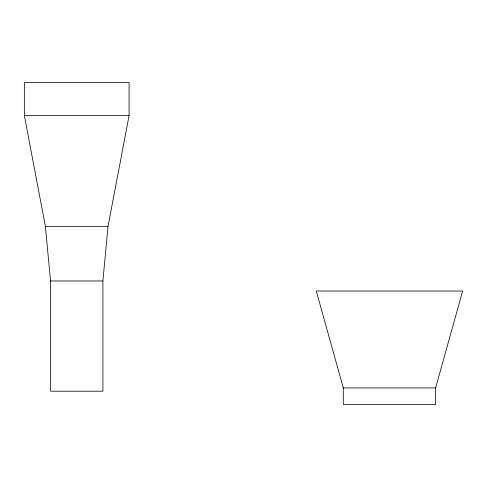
<?xml version="1.0" encoding="UTF-8"?>
<svg xmlns="http://www.w3.org/2000/svg" width="487" height="487" viewBox="0 0 487 487"><rect width="100%" height="100%" fill="white"/><g stroke="black" fill="none" stroke-linecap="round" stroke-linejoin="round"><path stroke-width="0.73" d="M102.891 280.969L108.035 226.339L129.073 115.62L129.073 82.553L24.35 82.553L24.35 115.62L45.388 226.339L50.532 280.969L50.532 391.207L102.891 391.207L102.891 280.969L50.532 280.969M435.622 387.914L462.65 291.019L316.27 291.019L343.298 387.914L343.298 404.447L435.622 404.447L435.622 387.914L343.298 387.914M24.35 115.62L129.073 115.62M45.388 226.339L108.035 226.339"/></g></svg>
